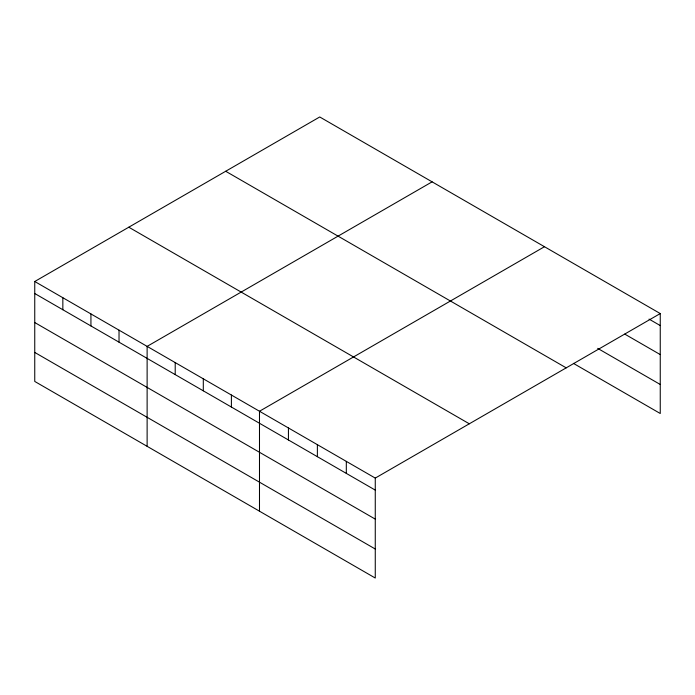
<?xml version="1.0" encoding="UTF-8"?>
<svg xmlns="http://www.w3.org/2000/svg" width="695" height="695" viewBox="0 0 695 695"><rect width="100%" height="100%" fill="white"/><g stroke="black" fill="none" stroke-linecap="round" stroke-linejoin="round"><path stroke-width="1.04" d="M375.265 519.122L375.265 478.091L34.75 281.501L34.75 381.442L375.265 578.032L375.265 519.122L34.75 322.532M573.418 363.372L660.25 413.499L660.25 313.558L319.735 116.968L34.75 281.501M432.108 181.838L147.123 346.379L147.123 446.32M544.472 246.716L259.487 411.249L259.487 511.19M375.265 478.091L660.25 313.558M649.043 319.101L660.25 325.573M624.77 334.104L660.25 354.589M597.691 348.369L660.25 384.483M225.693 171.265L566.208 367.855M128.792 227.204L469.307 423.794M34.75 293.516L375.265 490.105M34.75 352.426L375.265 549.015M346.318 461.384L346.318 473.399M317.38 444.67L317.38 456.684M288.434 427.964L288.434 439.978M231.4 395.029L231.4 407.044M203.305 378.818L203.305 390.825M175.21 362.599L175.21 374.605M119.027 330.16L119.027 342.175M90.932 313.94L90.932 325.955M62.845 297.721L62.845 309.735"/></g></svg>
